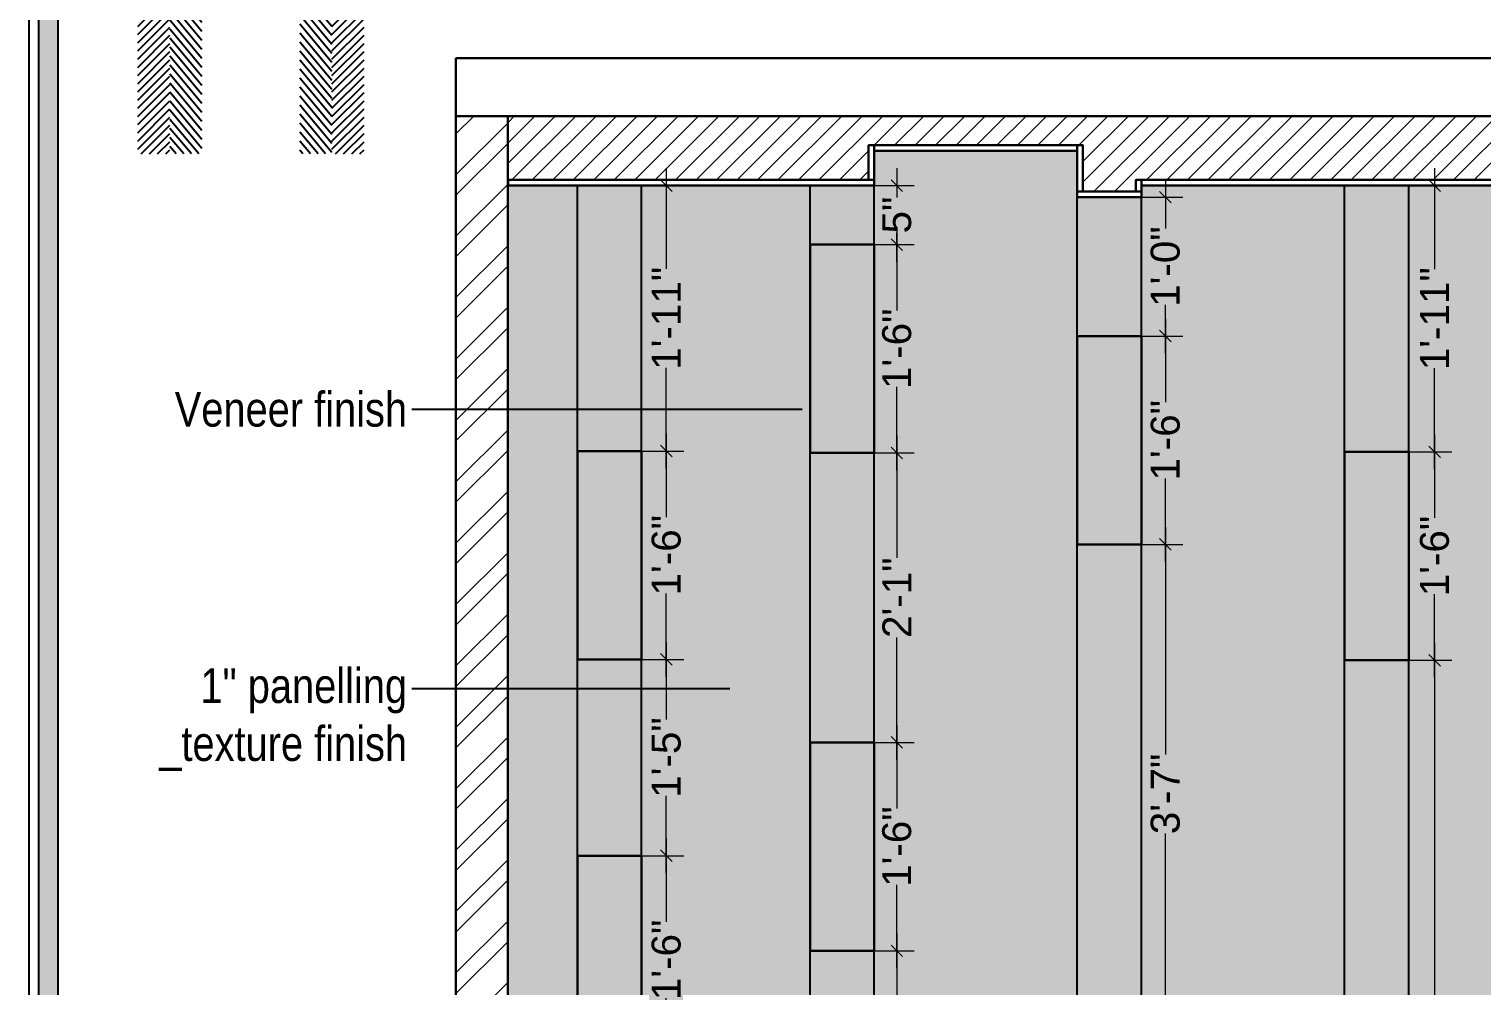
# Model space of a CAD drawing. Header units: millimetres. Extents: x 143362 to 145167, y -178521 to -176194.
# Drawn here: x 144122.3 to 144247.8, y -176800.6 to -176718 of the extents above; entities that cross this region are included whole.
import ezdxf
from ezdxf import colors
from ezdxf.entities.mleader import LeaderData, LeaderLine
from ezdxf.math import Vec2, Vec3

# ---------------------------------------------------------------- set-up
doc = ezdxf.new("R2010")
doc.units = ezdxf.units.MM
doc.header["$MEASUREMENT"] = 0
doc.header["$PDMODE"] = 2
doc.layers.get('Defpoints').update_dxf_attribs({"color": 220})
doc.layers.add('AR HATCH-7', color=7, linetype='Continuous')
doc.layers.add('GROUND FLOOR  ( HATCH )', color=7, linetype='Continuous')
for name, color, linetype, lineweight in [('FURNITURE', 32, 'Continuous', 9), ('GF FALSE CEILING', 6, 'Continuous', 35), ('NAME PLATE', 7, 'Continuous', 25), ('SECTION ( SLAB PLine )', 104, 'Continuous', 30), ('Text', 7, 'Continuous', 15), ('W-HATCH', 8, 'Continuous', 5), ('wall', 7, 'Continuous', 30)]:
    doc.layers.add(name, color=color, linetype=linetype, lineweight=lineweight)
doc.styles.add('Aerial', font='arial.ttf')
doc.styles.add('style4', font='ARIALN.TTF')
doc.dimstyles.new('Cn_BT_9 ( BOLD )', dxfattribs={"dimtxt": 2.5, "dimasz": 1, "dimexe": 1.5, "dimexo": 0, "dimgap": 0.09, "dimtad": 0, "dimdec": 0, "dimzin": 3, "dimdsep": 46, "dimlunit": 4, "dimtxsty": 'Aerial', "dimblk": 'OBLIQUE', "dimcen": 0.09, "dimdle": 1.5, "dimclrd": 1, "dimclre": 1, "dimclrt": 5, "dimadec": 0, "dimazin": 0, "dimtfac": 0.75, "dimtdec": 0, "dimtofl": 0, "dimtmove": 0, "dimatfit": 3, "dimldrblk": 'OBLIQUE', "dimfxl": 0, "dimtolj": 1, "dimtzin": 0, "dimlwd": 15, "dimlwe": 15, "dimarcsym": 0})

# ---------------------------------------------------------------- blocks, each defined once
blk = doc.blocks.new('_Oblique')
at = {"layer": 'wall', "color": 0, "lineweight": -2}
blk.add_line((-0.5, -0.5), (0.5, 0.5), dxfattribs=at)
blk = doc.blocks.new('*D249')
at = {"layer": 'Defpoints', "color": 0, "ltscale": 10, "transparency": 16777216}
for p in [(144175.2177459233, -176789.3617155925, -0.1256346067148115), (144177.3482895817, -176789.3617155925), (144175.2177459233, -176807.3617155925, -0.1256346067148115)]:
    blk.add_point(p, dxfattribs=at)
at = {"layer": 'FURNITURE', "color": 1, "lineweight": 15, "ltscale": 10, "transparency": 16777216}
for p, q in [((144177.3482895817, -176787.8617155925), (144177.3482895817, -176795.0665655243)), ((144175.2177459233, -176789.3617155925), (144178.8482895817, -176789.3617155925)), ((144177.3482895817, -176808.8617155925), (144177.3482895817, -176801.6568656607)), ((144175.2177459233, -176807.3617155925), (144178.8482895817, -176807.3617155925))]:
    blk.add_line(p, q, dxfattribs=at)
for p, rotation in [((144177.3482895817, -176789.3617155925), 90), ((144177.3482895817, -176807.3617155925), 270)]:
    blk.add_blockref('_Oblique', p, dxfattribs=dict(at, rotation=rotation))
at = {"layer": 'FURNITURE', "color": 5, "ltscale": 10, "transparency": 16777216, "insert": (144177.3482895817, -176798.3617155925), "char_height": 2.5, "attachment_point": 5, "rotation": 90, "style": 'Aerial'}
blk.add_mtext('\\A1;1\'-6"', dxfattribs=at)
blk = doc.blocks.new('*D250')
at = {"layer": 'Defpoints', "color": 0, "ltscale": 10, "transparency": 16777216}
for p in [(144175.2177459233, -176772.409392789, -0.1256346067148115), (144177.3482895818, -176772.409392789), (144175.2177459233, -176789.3617155925, -0.1256346067148115)]:
    blk.add_point(p, dxfattribs=at)
at = {"layer": 'FURNITURE', "color": 1, "lineweight": 15, "ltscale": 10, "transparency": 16777216}
for p, q in [((144177.3482895818, -176770.909392789), (144177.3482895818, -176777.5904041225)), ((144175.2177459233, -176772.409392789), (144178.8482895818, -176772.409392789)), ((144177.3482895818, -176790.8617155925), (144177.3482895818, -176784.1807042589)), ((144175.2177459233, -176789.3617155925), (144178.8482895818, -176789.3617155925))]:
    blk.add_line(p, q, dxfattribs=at)
for p, rotation in [((144177.3482895818, -176772.409392789), 90), ((144177.3482895818, -176789.3617155925), 270)]:
    blk.add_blockref('_Oblique', p, dxfattribs=dict(at, rotation=rotation))
at = {"layer": 'FURNITURE', "color": 5, "ltscale": 10, "transparency": 16777216, "insert": (144177.3482895817, -176780.8855541907), "char_height": 2.5, "attachment_point": 5, "rotation": 90, "style": 'Aerial'}
blk.add_mtext('\\A1;1\'-5"', dxfattribs=at)
blk = doc.blocks.new('*D251')
at = {"layer": 'Defpoints', "color": 0, "ltscale": 10, "transparency": 16777216}
for p in [(144175.2177459233, -176754.409392789, -0.1256346067148115), (144177.3482895818, -176754.409392789), (144175.2177459233, -176772.409392789, -0.1256346067148115)]:
    blk.add_point(p, dxfattribs=at)
at = {"layer": 'FURNITURE', "color": 1, "lineweight": 15, "ltscale": 10, "transparency": 16777216}
for p, q in [((144177.3482895818, -176752.909392789), (144177.3482895818, -176760.1142427208)), ((144175.2177459233, -176754.409392789), (144178.8482895818, -176754.409392789)), ((144177.3482895818, -176773.909392789), (144177.3482895818, -176766.7045428572)), ((144175.2177459233, -176772.409392789), (144178.8482895818, -176772.409392789))]:
    blk.add_line(p, q, dxfattribs=at)
for p, rotation in [((144177.3482895818, -176754.409392789), 90), ((144177.3482895818, -176772.409392789), 270)]:
    blk.add_blockref('_Oblique', p, dxfattribs=dict(at, rotation=rotation))
at = {"layer": 'FURNITURE', "color": 5, "ltscale": 10, "transparency": 16777216, "insert": (144177.3482895818, -176763.409392789), "char_height": 2.5, "attachment_point": 5, "rotation": 90, "style": 'Aerial'}
blk.add_mtext('\\A1;1\'-6"', dxfattribs=at)
blk = doc.blocks.new('*D252')
at = {"layer": 'Defpoints', "color": 0, "ltscale": 10, "transparency": 16777216}
for p in [(144175.2177459233, -176731.4794597823, -0.1256346067153965), (144177.3482895819, -176731.4794597823), (144175.2177459233, -176754.409392789, -0.1256346067148115)]:
    blk.add_point(p, dxfattribs=at)
at = {"layer": 'FURNITURE', "color": 1, "lineweight": 15, "ltscale": 10, "transparency": 16777216}
for p, q in [((144177.3482895819, -176729.9794597823), (144177.3482895819, -176738.6780961356)), ((144175.2177459233, -176731.4794597823), (144178.8482895819, -176731.4794597823)), ((144177.3482895819, -176755.909392789), (144177.3482895819, -176747.2107564357)), ((144175.2177459233, -176754.409392789), (144178.8482895819, -176754.409392789))]:
    blk.add_line(p, q, dxfattribs=at)
for p, rotation in [((144177.3482895819, -176731.4794597823), 90), ((144177.3482895819, -176754.409392789), 270)]:
    blk.add_blockref('_Oblique', p, dxfattribs=dict(at, rotation=rotation))
at = {"layer": 'FURNITURE', "color": 5, "ltscale": 10, "transparency": 16777216, "insert": (144177.3482895818, -176742.9444262856), "char_height": 2.5, "attachment_point": 5, "rotation": 90, "style": 'Aerial'}
blk.add_mtext('\\A1;1\'-11"', dxfattribs=at)
blk = doc.blocks.new('*D253')
at = {"layer": 'Defpoints', "color": 0, "ltscale": 10, "transparency": 16777216}
for p in [(144195.2946704909, -176731.4794597823, -0.1256346067153965), (144195.294670491, -176736.5787057408, -1.005076853723172), (144197.2563198227, -176736.5787057408)]:
    blk.add_point(p, dxfattribs=at)
at = {"layer": 'FURNITURE', "color": 1, "lineweight": 15, "ltscale": 10, "transparency": 16777216}
for p, q in [((144197.2563198227, -176729.9794597823), (144197.2563198227, -176732.5023501558)), ((144195.2946704909, -176731.4794597823), (144198.7563198227, -176731.4794597823)), ((144197.2563198227, -176738.0787057408), (144197.2563198227, -176735.5558153673)), ((144195.294670491, -176736.5787057408), (144198.7563198227, -176736.5787057408))]:
    blk.add_line(p, q, dxfattribs=at)
for p, rotation in [((144197.2563198227, -176731.4794597823), 90), ((144197.2563198227, -176736.5787057408), 270)]:
    blk.add_blockref('_Oblique', p, dxfattribs=dict(at, rotation=rotation))
at = {"layer": 'FURNITURE', "color": 5, "ltscale": 10, "transparency": 16777216, "insert": (144197.2563198226, -176734.0290827616), "char_height": 2.5, "attachment_point": 5, "rotation": 90, "style": 'Aerial'}
blk.add_mtext('\\A1;5"', dxfattribs=at)
blk = doc.blocks.new('*D254')
at = {"layer": 'Defpoints', "color": 0, "ltscale": 10, "transparency": 16777216}
for p in [(144195.294670491, -176736.5787057408, -1.005076853723172), (144195.294670491, -176754.5787057408, -1.005076853723172), (144197.2563198227, -176754.5787057408)]:
    blk.add_point(p, dxfattribs=at)
at = {"layer": 'FURNITURE', "color": 1, "lineweight": 15, "ltscale": 10, "transparency": 16777216}
for p, q in [((144197.2563198227, -176735.0787057408), (144197.2563198227, -176742.2835556726)), ((144195.294670491, -176736.5787057408), (144198.7563198227, -176736.5787057408)), ((144197.2563198227, -176756.0787057408), (144197.2563198227, -176748.873855809)), ((144195.294670491, -176754.5787057408), (144198.7563198227, -176754.5787057408))]:
    blk.add_line(p, q, dxfattribs=at)
for p, rotation in [((144197.2563198227, -176736.5787057408), 90), ((144197.2563198227, -176754.5787057408), 270)]:
    blk.add_blockref('_Oblique', p, dxfattribs=dict(at, rotation=rotation))
at = {"layer": 'FURNITURE', "color": 5, "ltscale": 10, "transparency": 16777216, "insert": (144197.2563198227, -176745.5787057408), "char_height": 2.5, "attachment_point": 5, "rotation": 90, "style": 'Aerial'}
blk.add_mtext('\\A1;1\'-6"', dxfattribs=at)
blk = doc.blocks.new('*D255')
at = {"layer": 'Defpoints', "color": 0, "ltscale": 10, "transparency": 16777216}
for p in [(144195.294670491, -176754.5787057408, -1.005076853723172), (144195.2946704909, -176779.5787057408, -1.005076853723172), (144197.2563198228, -176779.5787057408)]:
    blk.add_point(p, dxfattribs=at)
at = {"layer": 'FURNITURE', "color": 1, "lineweight": 15, "ltscale": 10, "transparency": 16777216}
for p, q in [((144197.2563198228, -176753.0787057408), (144197.2563198228, -176763.6445720437)), ((144195.294670491, -176754.5787057408), (144198.7563198228, -176754.5787057408)), ((144197.2563198228, -176781.0787057408), (144197.2563198228, -176770.5128394379)), ((144195.2946704909, -176779.5787057408), (144198.7563198228, -176779.5787057408))]:
    blk.add_line(p, q, dxfattribs=at)
for p, rotation in [((144197.2563198228, -176754.5787057408), 90), ((144197.2563198228, -176779.5787057408), 270)]:
    blk.add_blockref('_Oblique', p, dxfattribs=dict(at, rotation=rotation))
at = {"layer": 'FURNITURE', "color": 5, "ltscale": 10, "transparency": 16777216, "insert": (144197.2563198227, -176767.0787057408), "char_height": 2.5, "attachment_point": 5, "rotation": 90, "style": 'Aerial'}
blk.add_mtext('\\A1;2\'-1"', dxfattribs=at)
blk = doc.blocks.new('*D256')
at = {"layer": 'Defpoints', "color": 0, "ltscale": 10, "transparency": 16777216}
for p in [(144195.2946704909, -176779.5787057408, -1.005076853723172), (144195.2946704909, -176797.5787057408, -1.005076853723172), (144197.2563198229, -176797.5787057408)]:
    blk.add_point(p, dxfattribs=at)
at = {"layer": 'FURNITURE', "color": 1, "lineweight": 15, "ltscale": 10, "transparency": 16777216}
for p, q in [((144197.2563198229, -176778.0787057408), (144197.2563198229, -176785.2835556726)), ((144195.2946704909, -176779.5787057408), (144198.7563198229, -176779.5787057408)), ((144197.2563198229, -176799.0787057408), (144197.2563198229, -176791.873855809)), ((144195.2946704909, -176797.5787057408), (144198.7563198229, -176797.5787057408))]:
    blk.add_line(p, q, dxfattribs=at)
for p, rotation in [((144197.2563198229, -176779.5787057408), 90), ((144197.2563198229, -176797.5787057408), 270)]:
    blk.add_blockref('_Oblique', p, dxfattribs=dict(at, rotation=rotation))
at = {"layer": 'FURNITURE', "color": 5, "ltscale": 10, "transparency": 16777216, "insert": (144197.2563198228, -176788.5787057408), "char_height": 2.5, "attachment_point": 5, "rotation": 90, "style": 'Aerial'}
blk.add_mtext('\\A1;1\'-6"', dxfattribs=at)
blk = doc.blocks.new('*D257')
at = {"layer": 'Defpoints', "color": 0, "ltscale": 10, "transparency": 16777216}
for p in [(144195.2946704909, -176797.5787057408, -1.005076853723172), (144195.2946704909, -176849.4794597823), (144197.2563198229, -176849.4794597823)]:
    blk.add_point(p, dxfattribs=at)
at = {"layer": 'FURNITURE', "color": 1, "lineweight": 15, "ltscale": 10, "transparency": 16777216}
for p, q in [((144197.2563198229, -176796.0787057408), (144197.2563198229, -176820.0659586142)), ((144195.2946704909, -176797.5787057408), (144198.7563198229, -176797.5787057408)), ((144197.2563198229, -176850.9794597823), (144197.2563198229, -176826.9922069089)), ((144195.2946704909, -176849.4794597823), (144198.7563198229, -176849.4794597823))]:
    blk.add_line(p, q, dxfattribs=at)
for p, rotation in [((144197.2563198229, -176797.5787057408), 90), ((144197.2563198229, -176849.4794597823), 270)]:
    blk.add_blockref('_Oblique', p, dxfattribs=dict(at, rotation=rotation))
at = {"layer": 'FURNITURE', "color": 5, "ltscale": 10, "transparency": 16777216, "insert": (144197.2563198229, -176823.5290827616), "char_height": 2.5, "attachment_point": 5, "rotation": 90, "style": 'Aerial'}
blk.add_mtext('\\A1;4\'-4"', dxfattribs=at)
blk = doc.blocks.new('*D258')
at = {"layer": 'Defpoints', "color": 0, "ltscale": 10, "transparency": 16777216}
for p in [(144218.3715950584, -176732.4794597823, -0.1256346067153965), (144218.3715950586, -176744.4794597823, -0.1256346067153965), (144220.4409136588, -176744.4794597823)]:
    blk.add_point(p, dxfattribs=at)
at = {"layer": 'FURNITURE', "color": 1, "lineweight": 15, "ltscale": 10, "transparency": 16777216}
for p, q in [((144220.4409136588, -176730.9794597823), (144220.4409136588, -176735.1843097141)), ((144218.3715950584, -176732.4794597823), (144221.9409136588, -176732.4794597823)), ((144220.4409136588, -176745.9794597823), (144220.4409136588, -176741.7746098505)), ((144218.3715950586, -176744.4794597823), (144221.9409136588, -176744.4794597823))]:
    blk.add_line(p, q, dxfattribs=at)
for p, rotation in [((144220.4409136588, -176732.4794597823), 90), ((144220.4409136588, -176744.4794597823), 270)]:
    blk.add_blockref('_Oblique', p, dxfattribs=dict(at, rotation=rotation))
at = {"layer": 'FURNITURE', "color": 5, "ltscale": 10, "transparency": 16777216, "insert": (144220.4409136587, -176738.4794597823), "char_height": 2.5, "attachment_point": 5, "rotation": 90, "style": 'Aerial'}
blk.add_mtext('\\A1;1\'-0"', dxfattribs=at)
blk = doc.blocks.new('*D259')
at = {"layer": 'Defpoints', "color": 0, "ltscale": 10, "transparency": 16777216}
for p in [(144218.3715950586, -176744.4794597823, -0.1256346067153965), (144218.3715950586, -176762.4794597823, -0.1256346067148115), (144220.4409136588, -176762.4794597823)]:
    blk.add_point(p, dxfattribs=at)
at = {"layer": 'FURNITURE', "color": 1, "lineweight": 15, "ltscale": 10, "transparency": 16777216}
for p, q in [((144220.4409136588, -176742.9794597823), (144220.4409136588, -176750.1843097141)), ((144218.3715950586, -176744.4794597823), (144221.9409136588, -176744.4794597823)), ((144220.4409136588, -176763.9794597823), (144220.4409136588, -176756.7746098505)), ((144218.3715950586, -176762.4794597823), (144221.9409136588, -176762.4794597823))]:
    blk.add_line(p, q, dxfattribs=at)
for p, rotation in [((144220.4409136588, -176744.4794597823), 90), ((144220.4409136588, -176762.4794597823), 270)]:
    blk.add_blockref('_Oblique', p, dxfattribs=dict(at, rotation=rotation))
at = {"layer": 'FURNITURE', "color": 5, "ltscale": 10, "transparency": 16777216, "insert": (144220.4409136588, -176753.4794597823), "char_height": 2.5, "attachment_point": 5, "rotation": 90, "style": 'Aerial'}
blk.add_mtext('\\A1;1\'-6"', dxfattribs=at)
blk = doc.blocks.new('*D260')
at = {"layer": 'Defpoints', "color": 0, "ltscale": 10, "transparency": 16777216}
for p in [(144218.3715950586, -176762.4794597823, -0.1256346067148115), (144218.3715950588, -176805.5787057408, -0.8794422470073187), (144220.4409136589, -176805.5787057408)]:
    blk.add_point(p, dxfattribs=at)
at = {"layer": 'FURNITURE', "color": 1, "lineweight": 15, "ltscale": 10, "transparency": 16777216}
for p, q in [((144220.4409136589, -176760.9794597823), (144220.4409136589, -176780.6171182322)), ((144218.3715950586, -176762.4794597823), (144221.9409136589, -176762.4794597823)), ((144220.4409136589, -176807.0787057408), (144220.4409136589, -176787.4410472909)), ((144218.3715950588, -176805.5787057408), (144221.9409136589, -176805.5787057408))]:
    blk.add_line(p, q, dxfattribs=at)
for p, rotation in [((144220.4409136589, -176762.4794597823), 90), ((144220.4409136589, -176805.5787057408), 270)]:
    blk.add_blockref('_Oblique', p, dxfattribs=dict(at, rotation=rotation))
at = {"layer": 'FURNITURE', "color": 5, "ltscale": 10, "transparency": 16777216, "insert": (144220.4409136588, -176784.0290827616), "char_height": 2.5, "attachment_point": 5, "rotation": 90, "style": 'Aerial'}
blk.add_mtext('\\A1;3\'-7"', dxfattribs=at)
blk = doc.blocks.new('*D263')
at = {"layer": 'Defpoints', "color": 0, "ltscale": 10, "transparency": 16777216}
for p in [(144241.4485196262, -176731.4794597823, -0.1256346067158534), (144241.4485196264, -176754.4794597823, -0.1256346067153965), (144243.6882001247, -176754.4794597823)]:
    blk.add_point(p, dxfattribs=at)
at = {"layer": 'FURNITURE', "color": 1, "lineweight": 15, "ltscale": 10, "transparency": 16777216}
for p, q in [((144243.6882001247, -176729.9794597823), (144243.6882001247, -176738.7131296322)), ((144241.4485196262, -176731.4794597823), (144245.1882001247, -176731.4794597823)), ((144243.6882001247, -176755.9794597823), (144243.6882001247, -176747.2457899324)), ((144241.4485196264, -176754.4794597823), (144245.1882001247, -176754.4794597823))]:
    blk.add_line(p, q, dxfattribs=at)
for p, rotation in [((144243.6882001247, -176731.4794597823), 90), ((144243.6882001247, -176754.4794597823), 270)]:
    blk.add_blockref('_Oblique', p, dxfattribs=dict(at, rotation=rotation))
at = {"layer": 'FURNITURE', "color": 5, "ltscale": 10, "transparency": 16777216, "insert": (144243.6882001246, -176742.9794597823), "char_height": 2.5, "attachment_point": 5, "rotation": 90, "style": 'Aerial'}
blk.add_mtext('\\A1;1\'-11"', dxfattribs=at)
blk = doc.blocks.new('*D264')
at = {"layer": 'Defpoints', "color": 0, "ltscale": 10, "transparency": 16777216}
for p in [(144241.4485196264, -176754.4794597823, -0.1256346067153965), (144241.4485196262, -176772.4794597823, -0.1256346067153965), (144243.6882001247, -176772.4794597823)]:
    blk.add_point(p, dxfattribs=at)
at = {"layer": 'FURNITURE', "color": 1, "lineweight": 15, "ltscale": 10, "transparency": 16777216}
for p, q in [((144243.6882001247, -176752.9794597823), (144243.6882001247, -176760.1843097141)), ((144241.4485196264, -176754.4794597823), (144245.1882001247, -176754.4794597823)), ((144243.6882001247, -176773.9794597823), (144243.6882001247, -176766.7746098505)), ((144241.4485196262, -176772.4794597823), (144245.1882001247, -176772.4794597823))]:
    blk.add_line(p, q, dxfattribs=at)
for p, rotation in [((144243.6882001247, -176754.4794597823), 90), ((144243.6882001247, -176772.4794597823), 270)]:
    blk.add_blockref('_Oblique', p, dxfattribs=dict(at, rotation=rotation))
at = {"layer": 'FURNITURE', "color": 5, "ltscale": 10, "transparency": 16777216, "insert": (144243.6882001247, -176763.4794597823), "char_height": 2.5, "attachment_point": 5, "rotation": 90, "style": 'Aerial'}
blk.add_mtext('\\A1;1\'-6"', dxfattribs=at)
blk = doc.blocks.new('*D265')
at = {"layer": 'Defpoints', "color": 0, "ltscale": 10, "transparency": 16777216}
for p in [(144241.4485196262, -176772.4794597823, -0.1256346067153965), (144241.4485196262, -176849.4794597823), (144243.6882001248, -176849.4794597823)]:
    blk.add_point(p, dxfattribs=at)
at = {"layer": 'FURNITURE', "color": 1, "lineweight": 15, "ltscale": 10, "transparency": 16777216}
for p, q in [((144243.6882001248, -176770.9794597823), (144243.6882001248, -176807.5598213103)), ((144241.4485196262, -176772.4794597823), (144245.1882001248, -176772.4794597823)), ((144243.6882001248, -176850.9794597823), (144243.6882001248, -176814.3990982543)), ((144241.4485196262, -176849.4794597823), (144245.1882001248, -176849.4794597823))]:
    blk.add_line(p, q, dxfattribs=at)
for p, rotation in [((144243.6882001248, -176772.4794597823), 90), ((144243.6882001248, -176849.4794597823), 270)]:
    blk.add_blockref('_Oblique', p, dxfattribs=dict(at, rotation=rotation))
at = {"layer": 'FURNITURE', "color": 5, "ltscale": 10, "transparency": 16777216, "insert": (144243.6882001247, -176810.9794597823), "char_height": 2.5, "attachment_point": 5, "rotation": 90, "style": 'Aerial'}
blk.add_mtext('\\A1;6\'-5"', dxfattribs=at)
blk = doc.blocks.new('LAYOUT FILE')
at = {"layer": 'NAME PLATE', "true_color": 0xd39e00}
h = blk.add_hatch(color=42, dxfattribs=at)
h.paths.add_polyline_path([(3346889.827735284, -513806.1795522575), (3346889.827735284, -514260.6977624563), (3347535.564499632, -514260.6977624563), (3347535.564499632, -513806.1795522575)])
h.paths.add_polyline_path([(3346894.359642195, -513810.7114591695), (3347531.03259272, -513810.7114591695), (3347531.03259272, -514256.1658555446), (3346894.359642195, -514256.1658555446)], flags=16)
at = {"layer": 'NAME PLATE', "color": 42, "true_color": 0xd39e00}
for points in [[(3346887.561781828, -513803.9135988018), (3347537.830453087, -513803.9135988018), (3347537.830453087, -514262.9637159123), (3346887.561781828, -514262.9637159123)], [(3346889.827735284, -513806.1795522575), (3347535.564499632, -513806.1795522575), (3347535.564499632, -514260.6977624563), (3346889.827735284, -514260.6977624563)], [(3346894.359642195, -513810.7114591695), (3347531.03259272, -513810.7114591695), (3347531.03259272, -514256.1658555446), (3346894.359642195, -514256.1658555446)]]:
    blk.add_lwpolyline(points, close=True, dxfattribs=at)

msp = doc.modelspace()

# ---------------------------------------------------------------- hatches: boundary and pattern name
at = {"layer": 'AR HATCH-7', "lineweight": 25, "ltscale": 10, "true_color": 0x636466}
h = msp.add_hatch(dxfattribs=at)
h.set_pattern_fill('_USER', color=251, scale=0.5, angle=45, pattern_type=0)
h.set_pattern_definition([(45, (561.6373668703309, -610.4881431285758), (-0.3535533905932738, 0.3535533905932738), [])])
h.paths.add_polyline_path([(144131.7111201069, -176710.753613234), (144134.4803512488, -176710.753613234), (144134.4803512488, -176728.753613234), (144131.7111201069, -176728.753613234)])
h = msp.add_hatch(dxfattribs=at)
h.set_pattern_fill('_USER', color=251, scale=0.5, angle=130, pattern_type=0)
h.set_pattern_definition([(130, (620.2609190550866, -619.7364847397548), (-0.383022221559489, -0.3213938048432697), [])])
h.paths.add_polyline_path([(144134.4803512488, -176728.753613234), (144137.2495823907, -176728.753613234), (144137.2495823907, -176710.753613234), (144134.4803512488, -176710.753613234)])
h = msp.add_hatch(dxfattribs=at)
h.set_pattern_fill('_USER', color=251, scale=0.5, angle=130, pattern_type=0)
h.set_pattern_definition([(130, (578.4065980122541, -610.4881431285758), (-0.383022221559489, -0.3213938048432697), [])])
h.paths.add_polyline_path([(144145.7111201069, -176710.753613234), (144148.4803512488, -176710.753613234), (144148.4803512488, -176728.753613234), (144145.7111201069, -176728.753613234)])
h = msp.add_hatch(dxfattribs=at)
h.set_pattern_fill('_USER', color=251, scale=0.5, angle=45, pattern_type=0)
h.set_pattern_definition([(45, (578.4065980122541, -610.4881431285758), (-0.3535533905932738, 0.3535533905932738), [])])
h.paths.add_polyline_path([(144148.4803512488, -176710.753613234), (144151.2495823907, -176710.753613234), (144151.2495823907, -176728.753613234), (144148.4803512488, -176728.753613234)])
at = {"layer": 'GF FALSE CEILING', "lineweight": 9}
h = msp.add_hatch(dxfattribs=at)
h.set_pattern_fill('ANSI31', color=256, scale=10, angle=-5.088887490341627e-14)
h.set_pattern_definition([(44.99999999999994, (320832.7302197616, -32974.55794435169), (-0.8838834764831837, 0.8838834764831852), [])])
h.paths.add_polyline_path([(144259.4737164791, -176730.9927252129), (144259.4737164791, -176731.9927252129), (144264.0387221611, -176731.9927252129), (144264.0387221611, -176727.9927252129), (144264.5254567304, -176727.9927252129), (144282.0639190141, -176727.9927252129), (144282.5506535835, -176727.9927252128), (144282.5506535835, -176730.9927252129), (144313.6805078421, -176730.9927252129), (144313.6808269275, -176725.4794597822), (144163.6800601085, -176725.4794597822), (144163.6797410233, -176730.9927252129), (144194.8079484582, -176730.9927252129), (144194.8079484582, -176727.9927252129), (144195.2946830275, -176727.9927252129), (144212.8331453112, -176727.9927252129), (144213.3198798806, -176727.9927252128), (144213.3198798806, -176731.9927252129), (144217.884860489, -176731.9927252129), (144217.884860489, -176730.9927252129)])
at = {"layer": 'GROUND FLOOR  ( HATCH )', "ltscale": 10, "true_color": 0xf9f8f6}
h = msp.add_hatch(color=7, dxfattribs=at)
h.dxf.hatch_style = 1
h.paths.add_polyline_path([(144313.6792933292, -176750.480487107), (144306.6797525734, -176750.4794648443), (144306.6800112857, -176755.4794597823), (144305.6803926705, -176755.4794597823), (144305.67915085, -176731.4794597822), (144282.0639190141, -176731.4794597822), (144282.0639190141, -176730.9927252129), (144282.0639190141, -176728.4794597822), (144264.5254567304, -176728.4794597822), (144264.5254567304, -176731.9927252129), (144264.5254567302, -176732.4794597822), (144258.9869819097, -176732.4794597822), (144258.9869819097, -176731.9927252129), (144258.9869819097, -176731.4794597822), (144218.3715950584, -176731.4794597822), (144218.3715950584, -176731.9927252129), (144218.3715950584, -176732.4794597822), (144212.8331453113, -176732.4794597822), (144212.8331453113, -176731.9927252129), (144212.8331453112, -176728.4794597822), (144195.2946830275, -176728.4794597822), (144195.2946830275, -176730.9927252129), (144195.2947103616, -176730.9927252129), (144195.2947103616, -176731.4794597822), (144163.6792836394, -176731.4794597822), (144163.6792836394, -176846.4794597822), (144313.6792933292, -176846.4794597822)])
at = {"layer": 'W-HATCH', "ltscale": 10}
h = msp.add_hatch(dxfattribs=at)
h.set_pattern_fill('ANSI32', color=256, scale=10, style=0)
h.set_pattern_definition([(45, (385.666338005889, -661.9897549059533), (-2.651650429449553, 2.651650429449553), []), (45, (387.4341049559007, -661.9897549059533), (-2.651650429449553, 2.651650429449553), [])])
h.paths.add_polyline_path([(144163.679770229, -176725.4794597822), (144159.1792933294, -176725.4794597822), (144159.1792933294, -176849.4794597822), (144163.679770229, -176849.4794597822)])

# ---------------------------------------------------------------- linework, layer by layer
at = {"layer": 'FURNITURE', "lineweight": 25, "ltscale": 10}
for p, q in [((144169.6792836393, -176846.4794597822, -0.1256346067153965), (144169.6792836393, -176731.4794597822, -0.1256346067153965)), ((144175.2177459231, -176846.4794597822, -0.1256346067153965), (144175.2177459231, -176731.4794597822, -0.1256346067153965)), ((144189.7562082071, -176846.4794597822, -1.005076853723172), (144189.756208207, -176731.4794597822, -1.005076853723172)), ((144195.2946704908, -176846.4794597822, -1.005076853723172), (144195.2946704908, -176731.4794597822, -1.005076853723172)), ((144212.8331327745, -176846.4794597822, -0.1256346067158534), (144212.8331327745, -176731.3802138238, -0.1256346067158534)), ((144218.3715950584, -176846.4794597822, -0.1256346067158534), (144218.3715950584, -176731.3802138238, -0.1256346067158534)), ((144235.9100573423, -176846.4794597822, -0.1256346067158534), (144235.9100573423, -176731.4794597822, -0.1256346067158534)), ((144241.4485196262, -176846.4794597822, -0.1256346067158534), (144241.4485196262, -176731.4794597822, -0.1256346067158534))]:
    msp.add_line(p, q, dxfattribs=at)
at = {"layer": 'FURNITURE', "color": 18, "lineweight": 30, "ltscale": 10, "true_color": 0x000000}
for points, elevation in [([(144189.7562082071, -176754.5787057407), (144195.2946704909, -176754.5787057407), (144195.2946704909, -176736.5787057407), (144189.7562082071, -176736.5787057407)], -1.005076853723172), ([(144235.9100573425, -176772.4794597823), (144241.4485196263, -176772.4794597823), (144241.4485196263, -176754.4794597823), (144235.9100573425, -176754.4794597823)], -0.1256346067153965), ([(144189.7562082071, -176797.5787057407), (144195.2946704909, -176797.5787057407), (144195.2946704909, -176779.5787057407), (144189.7562082071, -176779.5787057407)], -1.005076853723172)]:
    msp.add_lwpolyline(points, close=True, dxfattribs=dict(at, elevation=elevation))
at = {"layer": 'FURNITURE', "color": 251, "lineweight": 30, "ltscale": 10, "true_color": 0x636466, "elevation": -0.1256346067153965}
for points in [[(144212.8331327747, -176762.4794597823), (144218.3715950585, -176762.4794597823), (144218.3715950585, -176744.4794597823), (144212.8331327747, -176744.4794597823)], [(144169.6792836394, -176772.4093927889), (144175.2177459232, -176772.4093927889), (144175.2177459232, -176754.4093927889), (144169.6792836394, -176754.4093927889)], [(144169.6792836394, -176807.3617155924), (144175.2177459232, -176807.3617155924), (144175.2177459232, -176789.3617155924), (144169.6792836394, -176789.3617155924)]]:
    msp.add_lwpolyline(points, close=True, dxfattribs=at)
at = {"layer": 'GF FALSE CEILING', "lineweight": 30}
for points, elevation in [([(144195.2946830275, -176730.9927252129), (144194.8079484582, -176730.9927252129), (144194.8079484582, -176727.9927252129), (144195.2946830275, -176727.9927252129)], -0.1256346067153965), ([(144212.8331453112, -176727.9927252129), (144212.8331453112, -176728.4794597822), (144195.2946830275, -176728.4794597822), (144195.2946830275, -176727.9927252129)], -0.1256346067153965), ([(144213.3198798806, -176731.9927252129), (144212.8331453112, -176731.9927252129), (144212.8331453112, -176727.9927252128), (144213.3198798806, -176727.9927252128)], -0.251269213430793), ([(144195.2947103616, -176730.9927252129), (144195.2947103616, -176731.4794597822), (144163.6796549771, -176731.4794597822), (144163.6796549771, -176730.9927252129)], -0.1256346067153965), ([(144218.3715950584, -176731.9927252129), (144217.884860489, -176731.9927252129), (144217.884860489, -176730.9927252129), (144218.3715950584, -176730.9927252129)], -0.1256346067153965), ([(144258.9869819097, -176730.9927252129), (144258.9869819097, -176731.4794597822), (144218.3715950584, -176731.4794597822), (144218.3715950584, -176730.9927252129)], -0.251269213430793), ([(144218.3715950584, -176731.9927252129), (144218.3715950584, -176732.4794597822), (144212.8331453113, -176732.4794597822), (144212.8331453113, -176731.9927252129)], -0.1256346067153965)]:
    msp.add_lwpolyline(points, close=True, dxfattribs=dict(at, elevation=elevation))
at = {"layer": 'SECTION ( SLAB PLine )', "color": 1}
for p, q in [((144159.1792933294, -176720.4794597822, -0.1256346067153965), (144318.1792933292, -176720.4794597822, -0.1256346067153965)), ((144159.1792933294, -176720.4794597822, -0.1256346067153965), (144159.1792933294, -176725.4794597822, -0.1256346067153965)), ((144159.1792933294, -176725.4794597822, -0.1256346067153965), (144318.1792933292, -176725.4794597822, -0.1256346067153965))]:
    msp.add_line(p, q, dxfattribs=at)
at = {"layer": 'wall', "lineweight": 30}
for p, q in [((144159.1792933294, -176725.4794597822, -0.251269213430793), (144159.1792933294, -176849.4794597822, -0.251269213430793)), ((144163.6792836394, -176725.4794597822, -0.251269213430793), (144163.6792836394, -176849.4794597822, -0.251269213430793))]:
    msp.add_line(p, q, dxfattribs=at)

# ---------------------------------------------------------------- block references
at = {"layer": 'NAME PLATE', "lineweight": 0, "xscale": 0.3716284634624144, "yscale": 0.3716284634624144, "zscale": 0.3716284634624144}
msp.add_blockref('LAYOUT FILE', (-1099676.357291405, 14243.23213338003, 0.1256346067153965), dxfattribs=at)

# ---------------------------------------------------------------- dimensions: what is measured, and where the dimension line sits
at = {"layer": 'FURNITURE', "ltscale": 10}
for base, p1, p2, picture, middle in [((144177.3482895819, -176731.4794597823), (144175.2177459233, -176754.4093927889, -0.1256346067148115), (144175.2177459233, -176731.4794597822, -0.1256346067153965), '*D252', (144177.3482895818, -176742.9444262856)), ((144197.2563198227, -176754.5787057408), (144195.2946704909, -176736.5787057407, -1.005076853723172), (144195.2946704909, -176754.5787057407, -1.005076853723172), '*D254', (144197.2563198227, -176745.5787057408)), ((144220.4409136588, -176762.4794597823), (144218.3715950585, -176744.4794597823, -0.1256346067153965), (144218.3715950585, -176762.4794597823, -0.1256346067148115), '*D259', (144220.4409136588, -176753.4794597823)), ((144177.3482895818, -176754.409392789), (144175.2177459233, -176772.4093927889, -0.1256346067148115), (144175.2177459233, -176754.4093927889, -0.1256346067148115), '*D251', (144177.3482895818, -176763.409392789)), ((144197.2563198228, -176779.5787057408), (144195.2946704909, -176754.5787057407, -1.005076853723172), (144195.2946704908, -176779.5787057407, -1.005076853723172), '*D255', (144197.2563198227, -176767.0787057408)), ((144243.6882001247, -176772.4794597823), (144241.4485196263, -176754.4794597823, -0.1256346067153965), (144241.4485196262, -176772.4794597823, -0.1256346067153965), '*D264', (144243.6882001247, -176763.4794597823)), ((144220.4409136589, -176805.5787057408), (144218.3715950585, -176762.4794597823, -0.1256346067148115), (144218.3715950587, -176805.5787057407, -0.8794422470073187), '*D260', (144220.4409136588, -176784.0290827616)), ((144177.3482895818, -176772.409392789), (144175.2177459233, -176789.3617155924, -0.1256346067148115), (144175.2177459233, -176772.4093927889, -0.1256346067148115), '*D250', (144177.3482895817, -176780.8855541907)), ((144243.6882001248, -176849.4794597823), (144241.4485196262, -176772.4794597823, -0.1256346067153965), (144241.4485196262, -176849.4794597822), '*D265', (144243.6882001247, -176810.9794597823)), ((144197.2563198229, -176797.5787057408), (144195.2946704908, -176779.5787057407, -1.005076853723172), (144195.2946704908, -176797.5787057407, -1.005076853723172), '*D256', (144197.2563198228, -176788.5787057408)), ((144177.3482895817, -176789.3617155925), (144175.2177459233, -176807.3617155924, -0.1256346067148115), (144175.2177459233, -176789.3617155924, -0.1256346067148115), '*D249', (144177.3482895817, -176798.3617155925)), ((144197.2563198229, -176849.4794597823), (144195.2946704908, -176797.5787057407, -1.005076853723172), (144195.2946704908, -176849.4794597822), '*D257', (144197.2563198229, -176823.5290827616))]:
    dim = msp.add_linear_dim(base=base, p1=p1, p2=p2, angle=90, dimstyle='Cn_BT_9 ( BOLD )', override={"dimtmove": 1}, dxfattribs=at)
    dim.commit()
    dim.dimension.update_dxf_attribs({"geometry": picture, "text_midpoint": middle})
for base, p1, p2, picture, middle in [((144197.2563198227, -176736.5787057408), (144195.2946704908, -176731.4794597822, -0.1256346067153965), (144195.2946704909, -176736.5787057407, -1.005076853723172), '*D253', (144197.2563198226, -176734.0290827616)), ((144243.6882001247, -176754.4794597823), (144241.4485196262, -176731.4794597822, -0.1256346067158534), (144241.4485196263, -176754.4794597823, -0.1256346067153965), '*D263', (144243.6882001246, -176742.9794597823)), ((144220.4409136588, -176744.4794597823), (144218.3715950584, -176732.4794597822, -0.1256346067153965), (144218.3715950585, -176744.4794597823, -0.1256346067153965), '*D258', (144220.4409136587, -176738.4794597823))]:
    dim = msp.add_linear_dim(base=base, p1=p1, p2=p2, angle=90, dimstyle='Cn_BT_9 ( BOLD )', dxfattribs=at)
    dim.commit()
    dim.dimension.update_dxf_attribs({"geometry": picture, "text_midpoint": middle})

# ---------------------------------------------------------------- leaders
at = {"layer": 'Text', "color": 1, "lineweight": 0, "ltscale": 20}
ml = msp.add_multileader_mtext('Standard', dxfattribs=at)
ml.set_content('Veneer finish', color=1, style='style4')
ml.set_leader_properties()
ml.build(insert=Vec2(0, 0))
ml.multileader.update_dxf_attribs({"dogleg_length": 2.024561314337916, "arrow_head_size": 2})
ctx = ml.context
ctx.base_point, ctx.char_height, ctx.arrow_head_size, ctx.landing_gap_size, ctx.plane_origin = Vec3(144134.7572942011, -176750.8243137399, -0.1256346067153965), 3, 2, 0.4, Vec3(144216.6005876343, -176750.8243137399, -0.1256346067153965)
ctx.text_align_type = 2
notes = []
notes.append((ctx, [(0, (1, 1, 0), (144157.3888132235, -176750.8243137399, -0.1256346067153965), (-1, 0), 2.024561314337916, [(0, [(144191.0911947028, -176750.8243137399, -0.1256346067153965)], 0, [])])]))
ctx.mtext.insert, ctx.mtext.alignment = Vec3(144154.9642519092, -176749.2997571232, -0.1256346067153965), 3
ml = msp.add_multileader_mtext('Standard', dxfattribs=at)
ml.set_content('1" panelling _texture finish', color=1, style='style4')
ml.set_leader_properties()
ml.build(insert=Vec2(0, 0))
ml.multileader.update_dxf_attribs({"dogleg_length": 2.024561314337916, "arrow_head_size": 2})
ctx = ml.context
ctx.base_point, ctx.char_height, ctx.arrow_head_size, ctx.landing_gap_size, ctx.plane_origin = Vec3(144133.4025875163, -176774.9371477282, -0.1256346067153965), 3, 2, 0.4, Vec3(144216.6005876343, -176774.9371477282, -0.1256346067153965)
ctx.text_align_type = 2
notes.append((ctx, [(0, (1, 1, 0), (144157.3888132235, -176774.9371477282, -0.1256346067153965), (-1, 0), 2.024561314337916, [(0, [(144184.8227095695, -176774.9371477282, -0.1256346067153965)], 0, [])])]))
ctx.mtext.insert, ctx.mtext.width, ctx.mtext.alignment = Vec3(144154.9642519092, -176773.175210484, -0.1256346067153965), 24.01417437004304, 3
for ctx, leaders in notes:
    for number, flags, end, landing, length, lines in leaders:
        leader = LeaderData()
        leader.index, (leader.has_last_leader_line, leader.has_dogleg_vector, leader.attachment_direction) = number, flags
        leader.last_leader_point, leader.dogleg_vector, leader.dogleg_length = Vec3(end), Vec3(landing), length
        for number, points, colour, breaks in lines:
            line = LeaderLine()
            line.index, line.vertices, line.color, line.breaks = number, Vec3.list(points), colors.encode_raw_color(colour), breaks
            leader.lines.append(line)
        ctx.leaders.append(leader)

doc.saveas('drawing.dxf')
